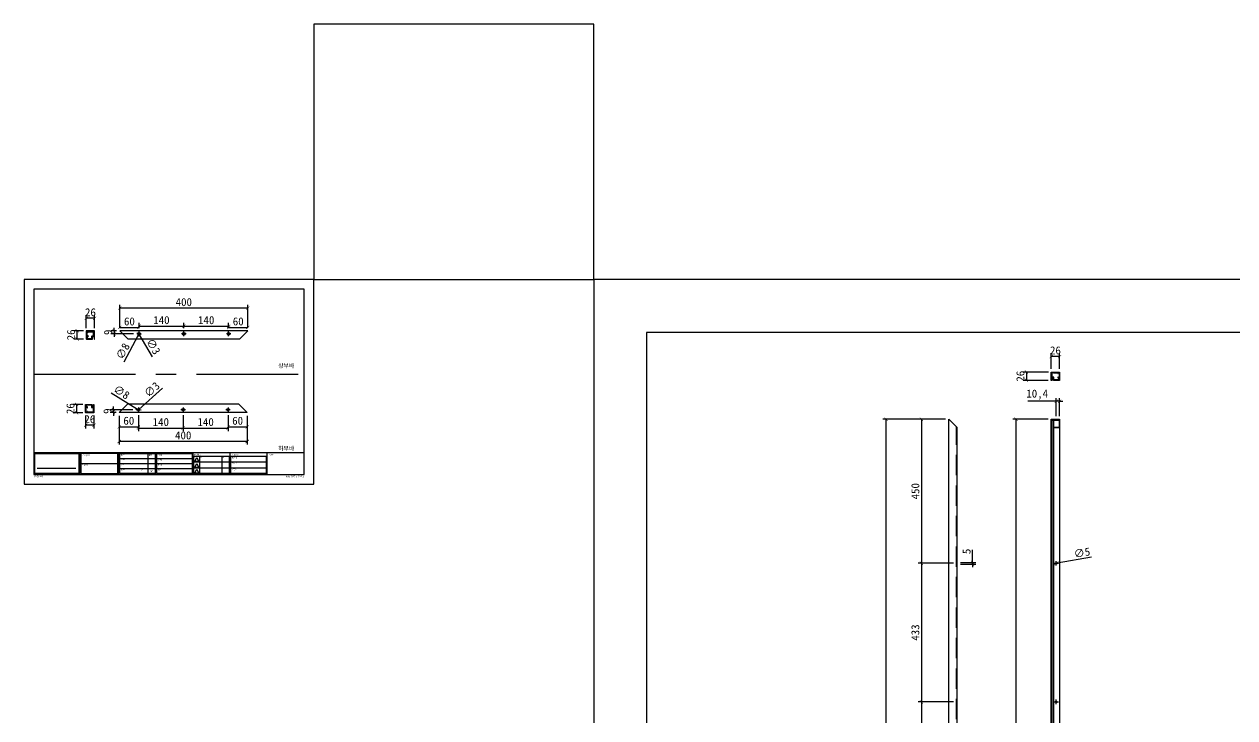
# Model space of a CAD drawing. Header units: millimetres. Extents: x -44117 to 256353, y -2095463 to 65325.
# Drawn here: x -36080 to -32297, y 9532 to 11699 of the extents above; entities that cross this region are included whole.
import ezdxf

# ---------------------------------------------------------------- set-up
doc = ezdxf.new("R2010")
doc.units = ezdxf.units.MM
doc.header["$LTSCALE"] = 10
doc.linetypes.add('CENTER', pattern=[50.8, 31.75, -6.35, 6.35, -6.35])
doc.linetypes.add('HIDDEN', pattern=[9.525, 6.35, -3.175])
for name, color, linetype in [('cen', 1, 'CENTER'), ('도면층1', 7, 'HIDDEN'), ('도면층2', 3, 'CENTER')]:
    doc.layers.add(name, color=color, linetype=linetype)
doc.styles.add('고딕', font='')
doc.styles.get('고딕').set_extended_font_data('HYgtrE')
doc.dimstyles.new('ISO-25', dxfattribs={"dimtxt": 2.5, "dimasz": 2.5, "dimexe": 1, "dimexo": 1, "dimtad": 1, "dimtxsty": 'Standard', "dimblk": 'ARCHTICK', "dimcen": 2.5, "dimadec": 0, "dimazin": 0, "dimtfac": 1, "dimtmove": 0, "dimatfit": 3, "dimfxl": 0, "dimarcsym": 0})

# ---------------------------------------------------------------- blocks, each defined once
blk = doc.blocks.new('A$C2EC13F1B')
at = {"color": 7}
for p, q in [((-3.67, -0.83), (-1.17, 4.17)), ((-1.17, 4.17), (1.33, -0.83))]:
    blk.add_line(p, q, dxfattribs=at)
blk.add_lwpolyline([(-3.67, -0.83), (1.33, -0.83)], dxfattribs=at)
blk = doc.blocks.new('a4 1scale')
at = {"color": 8}
for p, q in [((-15144.83, -4477.05), (-14867.83, -4477.05)), ((-15097.66, -4499.61), (-15097.66, -4477.05)), ((-15057.67, -4499.62), (-15057.67, -4477.06)), ((-15028.06, -4478.06), (-15028.06, -4498.62)), ((-15019.68, -4499.62), (-15019.68, -4477.06)), ((-14981.69, -4499.62), (-14981.69, -4477.06)), ((-14943.7, -4499.62), (-14943.7, -4477.06)), ((-14905.71, -4499.62), (-14905.71, -4477.06)), ((-14980.9, -4480.63), (-14944.7, -4480.63)), ((-14975.07, -4480.63), (-14975.07, -4498.62)), ((-14952.08, -4480.63), (-14952.08, -4498.62)), ((-14942.91, -4480.63), (-14906.71, -4480.63)), ((-15056.67, -4483.2), (-15020.68, -4483.2)), ((-15018.68, -4483.2), (-14982.69, -4483.2)), ((-14980.9, -4486.63), (-14944.7, -4486.63)), ((-14942.91, -4486.63), (-14906.71, -4486.63)), ((-15096.66, -4488.33), (-15058.67, -4488.34)), ((-15056.67, -4488.34), (-15020.68, -4488.34)), ((-15018.68, -4488.34), (-14982.69, -4488.34)), ((-15141.53, -4492.95), (-15101.88, -4492.95)), ((-15056.67, -4493.48), (-15020.68, -4493.48)), ((-15018.68, -4493.48), (-14982.69, -4493.48)), ((-14980.9, -4492.63), (-14944.7, -4492.63)), ((-14942.91, -4492.63), (-14906.71, -4492.63))]:
    blk.add_line(p, q, dxfattribs=at)
for points in [[(-15154.83, -4509.61), (-14857.83, -4509.61), (-14857.83, -4299.61), (-15154.83, -4299.61)], [(-15144.83, -4499.61), (-14867.83, -4499.61), (-14867.83, -4309.61), (-15144.83, -4309.61)]]:
    blk.add_lwpolyline(points, close=True)
for points in [[(-15143.82, -4478.05), (-15098.66, -4478.05), (-15098.66, -4498.61), (-15143.83, -4498.61)], [(-15058.67, -4478.06), (-15096.66, -4478.05), (-15096.66, -4498.61), (-15058.66, -4498.62)], [(-15056.67, -4478.06), (-15020.68, -4478.06), (-15020.68, -4498.62), (-15056.67, -4498.62)], [(-15018.68, -4478.06), (-14982.69, -4478.06), (-14982.69, -4498.62), (-15018.68, -4498.62)]]:
    blk.add_lwpolyline(points, close=True, dxfattribs=at)
for points in [[(-14944.7, -4480.63), (-14944.7, -4498.62), (-14980.9, -4498.62), (-14980.9, -4480.63)], [(-14906.71, -4480.63), (-14906.71, -4498.62), (-14942.91, -4498.62), (-14942.91, -4480.63)]]:
    blk.add_lwpolyline(points, dxfattribs=at)
at = {"color": 8, "xscale": 0.7469071166727064, "yscale": 0.7469071166727064, "zscale": 0.7469071166727064}
for p in [(-14977.06, -4485.3), (-14977.06, -4491.3), (-14977.06, -4497.29)]:
    blk.add_blockref('A$C2EC13F1B', p, dxfattribs=at)
at = {"color": 8, "style": '고딕'}
for s, insert, char_height, width, attachment_point in [('{\\fMalgun Gothic|b0|i0|c129|p50;PROJECT}', (-15095.45, -4478.74), 1.6004, 37.4801, 1), ('{\\fMalgun Gothic|b0|i0|c129|p50;설 계}', (-15055.65, -4478.55), 1.4003, 21.6513, 1), ('{\\fGulim|b0|i0|c129|p50;일자}', (-15027.2, -4478.57), 1.4, 24.7824, 1), ('{\\fMalgun Gothic|b0|i0|c129|p50;재 질}', (-15017.66, -4478.55), 1.4003, 21.6513, 1), ('{\\fMalgun Gothic|b0|i0|c129|p50;수정사항}', (-14980.67, -4478.55), 1.4003, 21.6513, 1), ('{\\fMalgun Gothic|b0|i0|c129|p50;도면 no.}', (-14941.63, -4478.55), 1.4003, 21.6513, 1), ('{\\fMalgun Gothic|b0|i0|c129|p50;Note.}', (-14903.64, -4478.55), 1.4003, 21.6513, 1), ('{\\fMalgun Gothic|b0|i0|c129|p50;내용}', (-14974.49, -4481.07), 0.96, 25.9815, 1), ('{\\fMalgun Gothic|b0|i0|c129|p50;일자}', (-14951.5, -4481.07), 0.96, 25.9815, 1), ('{\\fMalgun Gothic|b0|i0|c129|p50;no.}', (-14980.32, -4481.07), 0.96, 25.9815, 1), ('{\\fGulim|b0|i0|c129|p50;완\\fMalgun Gothic|b0|i0|c129|p50;제품}', (-14941.66, -4481.32), 1.4003, 21.6513, 1), ('{\\fMalgun Gothic|b0|i0|c129|p50;검 토}', (-15055.65, -4483.82), 1.4003, 21.6513, 1), ('{\\fMalgun Gothic|b0|i0|c129|p50;수 량}', (-15017.66, -4483.82), 1.4003, 21.6513, 1), ('{\\fMalgun Gothic|b0|i0|c129|p50;반제품}', (-14941.66, -4487.32), 1.4003, 21.6513, 1), ('{\\fMalgun Gothic|b0|i0|c129|p50;도면명}', (-15095.89, -4489.07), 1.6004, 37.4801, 1), ('{\\fMalgun Gothic|b0|i0|c129|p50;승 인}', (-15055.65, -4489.02), 1.4003, 21.6513, 1), ('{\\fMalgun Gothic|b0|i0|c129|p50;마 감}', (-15017.66, -4489.02), 1.4003, 21.6513, 1), ('{\\fMalgun Gothic|b0|i0|c129|p50;척 도 }', (-15055.65, -4494.02), 1.4003, 21.6513, 1), ('{\\fGulim|b0|i0|c129|p50;단 위}', (-15034.68, -4494.09), 1.4003, 21.6513, 1), ('{\\fMalgun Gothic|b0|i0|c129|p50;규 격 }', (-15017.66, -4494.02), 1.4003, 21.6513, 1), ('{\\fMalgun Gothic|b0|i0|c129|p50;Page}', (-14941.66, -4493.32), 1.4003, 21.6513, 1), ('mm', (-15024.45, -4496.13), 1.7, 15.2516, 5), ('{\\C8;P-01-01}', (-15144.37, -4500.78), 1.8004, 27.0059, 1), ('{\\C8;A4 ( 297 X 210 )}', (-14868.4, -4500.78), 1.8004, 27.0059, 3)]:
    blk.add_mtext(s, dxfattribs=dict(at, insert=insert, char_height=char_height, width=width, attachment_point=attachment_point))
blk = doc.blocks.new('_ArchTick')
at = {"color": 0, "linetype": 'ByBlock', "const_width": 0.15}
blk.add_lwpolyline([(-0.5, -0.5), (0.5, 0.5)], dxfattribs=at)
blk = doc.blocks.new('*D176')
at = {"color": 0, "lineweight": -2}
for p, q in [((-35781, 10750.5), (-35781, 10821.4)), ((-35381, 10750.5), (-35381, 10821.4)), ((-35381, 10811.4), (-35781, 10811.4))]:
    blk.add_line(p, q, dxfattribs=at)
at = {"layer": 'Defpoints', "color": 0}
for p in [(-35781, 10811.4), (-35781, 10740.5), (-35381, 10740.5)]:
    blk.add_point(p, dxfattribs=at)
at = {"color": 0, "lineweight": -2, "xscale": 10, "yscale": 10, "zscale": 10, "rotation": 180}
blk.add_blockref('_ArchTick', (-35781, 10811.4), dxfattribs=at)
at = {"color": 0, "lineweight": -2, "xscale": 10, "yscale": 10, "zscale": 10}
blk.add_blockref('_ArchTick', (-35381, 10811.4), dxfattribs=at)
at = {"color": 0, "insert": (-35581, 10830.2), "char_height": 25, "attachment_point": 5}
blk.add_mtext('400', dxfattribs=at)
blk = doc.blocks.new('_None')
blk = doc.blocks.new('*D177')
at = {"color": 0, "lineweight": -2}
for p, q in [((-35885.8, 10749.2), (-35885.8, 10789.7)), ((-35859.8, 10749.2), (-35859.8, 10789.7)), ((-35859.8, 10779.7), (-35885.8, 10779.7))]:
    blk.add_line(p, q, dxfattribs=at)
at = {"layer": 'Defpoints', "color": 0}
for p in [(-35885.8, 10779.7), (-35885.8, 10739.2), (-35859.8, 10739.2)]:
    blk.add_point(p, dxfattribs=at)
at = {"color": 0, "lineweight": -2, "xscale": 10, "yscale": 10, "zscale": 10, "rotation": 180}
blk.add_blockref('_ArchTick', (-35885.8, 10779.7), dxfattribs=at)
at = {"color": 0, "lineweight": -2, "xscale": 10, "yscale": 10, "zscale": 10}
blk.add_blockref('_ArchTick', (-35859.8, 10779.7), dxfattribs=at)
at = {"color": 0, "insert": (-35872.8, 10798.5), "char_height": 25, "attachment_point": 5}
blk.add_mtext('26', dxfattribs=at)
blk = doc.blocks.new('*D178')
at = {"color": 0, "lineweight": -2}
for p, q in [((-35894.3, 10741), (-35924.4, 10741)), ((-35894.3, 10715), (-35924.4, 10715)), ((-35914.4, 10715), (-35914.4, 10741))]:
    blk.add_line(p, q, dxfattribs=at)
at = {"layer": 'Defpoints', "color": 0}
for p in [(-35914.4, 10741), (-35884.3, 10741), (-35884.3, 10715)]:
    blk.add_point(p, dxfattribs=at)
at = {"color": 0, "lineweight": -2, "xscale": 10, "yscale": 10, "zscale": 10}
for p, rotation in [((-35914.4, 10741), 90), ((-35914.4, 10715), 270)]:
    blk.add_blockref('_ArchTick', p, dxfattribs=dict(at, rotation=rotation))
at = {"color": 0, "insert": (-35933.2, 10728), "char_height": 25, "attachment_point": 5, "rotation": 90}
blk.add_mtext('26', dxfattribs=at)
blk = doc.blocks.new('*D179')
at = {"color": 0, "lineweight": -2}
for p, q in [((-35781, 10750.5), (-35781, 10761.2)), ((-35781, 10751.2), (-35721, 10751.2)), ((-35721, 10748.5), (-35721, 10761.2))]:
    blk.add_line(p, q, dxfattribs=at)
at = {"layer": 'Defpoints', "color": 0}
for p in [(-35721, 10751.2), (-35781, 10740.5), (-35721, 10738.5)]:
    blk.add_point(p, dxfattribs=at)
at = {"color": 0, "lineweight": -2, "xscale": 10, "yscale": 10, "zscale": 10, "rotation": 180}
blk.add_blockref('_ArchTick', (-35781, 10751.2), dxfattribs=at)
at = {"color": 0, "lineweight": -2, "xscale": 10, "yscale": 10, "zscale": 10}
blk.add_blockref('_ArchTick', (-35721, 10751.2), dxfattribs=at)
at = {"color": 0, "insert": (-35751, 10769.9), "char_height": 25, "attachment_point": 5}
blk.add_mtext('60', dxfattribs=at)
blk = doc.blocks.new('*D180')
at = {"color": 0, "lineweight": -2}
for p, q in [((-35721, 10748.5), (-35721, 10765.2)), ((-35721, 10755.2), (-35581, 10755.2)), ((-35581, 10748.5), (-35581, 10765.2))]:
    blk.add_line(p, q, dxfattribs=at)
at = {"layer": 'Defpoints', "color": 0}
for p in [(-35581, 10755.2), (-35721, 10738.5), (-35581, 10738.5)]:
    blk.add_point(p, dxfattribs=at)
at = {"color": 0, "lineweight": -2, "xscale": 10, "yscale": 10, "zscale": 10, "rotation": 180}
blk.add_blockref('_ArchTick', (-35721, 10755.2), dxfattribs=at)
at = {"color": 0, "lineweight": -2, "xscale": 10, "yscale": 10, "zscale": 10}
blk.add_blockref('_ArchTick', (-35581, 10755.2), dxfattribs=at)
at = {"color": 0, "insert": (-35651, 10773.9), "char_height": 25, "attachment_point": 5}
blk.add_mtext('140', dxfattribs=at)
blk = doc.blocks.new('*D181')
at = {"color": 0, "lineweight": -2}
for p, q in [((-35581, 10748.5), (-35581, 10765.2)), ((-35581, 10755.2), (-35441, 10755.2)), ((-35441, 10748.5), (-35441, 10765.2))]:
    blk.add_line(p, q, dxfattribs=at)
at = {"layer": 'Defpoints', "color": 0}
for p in [(-35441, 10755.2), (-35581, 10738.5), (-35441, 10738.5)]:
    blk.add_point(p, dxfattribs=at)
at = {"color": 0, "lineweight": -2, "xscale": 10, "yscale": 10, "zscale": 10, "rotation": 180}
blk.add_blockref('_ArchTick', (-35581, 10755.2), dxfattribs=at)
at = {"color": 0, "lineweight": -2, "xscale": 10, "yscale": 10, "zscale": 10}
blk.add_blockref('_ArchTick', (-35441, 10755.2), dxfattribs=at)
at = {"color": 0, "insert": (-35511, 10773.9), "char_height": 25, "attachment_point": 5}
blk.add_mtext('140', dxfattribs=at)
blk = doc.blocks.new('*D182')
at = {"color": 0, "lineweight": -2}
for p, q in [((-35441, 10748.5), (-35441, 10761.2)), ((-35441, 10751.2), (-35381, 10751.2)), ((-35381, 10750.5), (-35381, 10761.2))]:
    blk.add_line(p, q, dxfattribs=at)
at = {"layer": 'Defpoints', "color": 0}
for p in [(-35381, 10751.2), (-35441, 10738.5), (-35381, 10740.5)]:
    blk.add_point(p, dxfattribs=at)
at = {"color": 0, "lineweight": -2, "xscale": 10, "yscale": 10, "zscale": 10, "rotation": 180}
blk.add_blockref('_ArchTick', (-35441, 10751.2), dxfattribs=at)
at = {"color": 0, "lineweight": -2, "xscale": 10, "yscale": 10, "zscale": 10}
blk.add_blockref('_ArchTick', (-35381, 10751.2), dxfattribs=at)
at = {"color": 0, "insert": (-35411, 10769.9), "char_height": 25, "attachment_point": 5}
blk.add_mtext('60', dxfattribs=at)
blk = doc.blocks.new('*D183')
at = {"color": 0, "lineweight": -2}
for p, q in [((-35798.9, 10740.5), (-35798.9, 10750.5)), ((-35791, 10740.5), (-35808.9, 10740.5)), ((-35738, 10731.5), (-35808.9, 10731.5)), ((-35798.9, 10740.5), (-35798.9, 10731.5)), ((-35798.9, 10731.5), (-35798.9, 10721.5))]:
    blk.add_line(p, q, dxfattribs=at)
at = {"layer": 'Defpoints', "color": 0}
for p in [(-35798.9, 10731.5), (-35781, 10740.5), (-35728, 10731.5)]:
    blk.add_point(p, dxfattribs=at)
at = {"color": 0, "lineweight": -2, "xscale": 10, "yscale": 10, "zscale": 10}
for p, rotation in [((-35798.9, 10740.5), 270), ((-35798.9, 10731.5), 90)]:
    blk.add_blockref('_ArchTick', p, dxfattribs=dict(at, rotation=rotation))
at = {"color": 0, "insert": (-35817.6, 10736), "char_height": 25, "attachment_point": 5, "rotation": 90}
blk.add_mtext('9', dxfattribs=at)
blk = doc.blocks.new('*D184')
at = {"color": 0, "lineweight": -2}
for p, q in [((-35767.7, 10644.2), (-35722.9, 10727.9)), ((-35719.1, 10735), (-35722.9, 10727.9)), ((-35719.1, 10735), (-35719.1, 10735))]:
    blk.add_line(p, q, dxfattribs=at)
at = {"layer": 'Defpoints', "color": 0}
for p in [(-35722.9, 10727.9), (-35719.1, 10735)]:
    blk.add_point(p, dxfattribs=at)
at = {"color": 0, "lineweight": -2, "xscale": 10, "yscale": 10, "zscale": 10}
for p, rotation in [((-35722.9, 10727.9), 61.84456679959874), ((-35719.1, 10735), 241.8445667995987)]:
    blk.add_blockref('_ArchTick', p, dxfattribs=dict(at, rotation=rotation))
at = {"color": 0, "insert": (-35771.4, 10676.9), "char_height": 25, "attachment_point": 5, "rotation": 61.8446}
blk.add_mtext('∅8', dxfattribs=at)
blk = doc.blocks.new('*D185')
at = {"color": 0, "lineweight": -2}
for p, q in [((-35721.7, 10732.8), (-35721.7, 10732.8)), ((-35721.7, 10732.8), (-35720.2, 10730.2)), ((-35678.4, 10658.9), (-35720.2, 10730.2))]:
    blk.add_line(p, q, dxfattribs=at)
at = {"layer": 'Defpoints', "color": 0}
for p in [(-35721.7, 10732.8), (-35720.2, 10730.2)]:
    blk.add_point(p, dxfattribs=at)
at = {"color": 0, "lineweight": -2, "xscale": 10, "yscale": 10, "zscale": 10}
for p, rotation in [((-35721.7, 10732.8), 300.3873652411365), ((-35720.2, 10730.2), 120.3873652411364)]:
    blk.add_blockref('_ArchTick', p, dxfattribs=dict(at, rotation=rotation))
at = {"color": 0, "insert": (-35676, 10691.7), "char_height": 25, "attachment_point": 5, "rotation": 300.3874}
blk.add_mtext('∅3', dxfattribs=at)
blk = doc.blocks.new('*D186')
at = {"color": 0, "lineweight": -2}
for p, q in [((-35782.8, 10475.2), (-35782.8, 10385.1)), ((-35382.8, 10475.2), (-35382.8, 10385.1)), ((-35382.8, 10395.1), (-35782.8, 10395.1))]:
    blk.add_line(p, q, dxfattribs=at)
at = {"layer": 'Defpoints', "color": 0}
for p in [(-35782.8, 10485.2), (-35382.8, 10485.2), (-35782.8, 10395.1)]:
    blk.add_point(p, dxfattribs=at)
at = {"color": 0, "lineweight": -2, "xscale": 10, "yscale": 10, "zscale": 10, "rotation": 180}
blk.add_blockref('_ArchTick', (-35782.8, 10395.1), dxfattribs=at)
at = {"color": 0, "lineweight": -2, "xscale": 10, "yscale": 10, "zscale": 10}
blk.add_blockref('_ArchTick', (-35382.8, 10395.1), dxfattribs=at)
at = {"color": 0, "insert": (-35582.8, 10413.9), "char_height": 25, "attachment_point": 5}
blk.add_mtext('400', dxfattribs=at)
blk = doc.blocks.new('*D187')
at = {"color": 0, "lineweight": -2}
for p, q in [((-35887.7, 10476.4), (-35887.7, 10435.9)), ((-35861.7, 10445.9), (-35887.7, 10445.9)), ((-35861.7, 10476.4), (-35861.7, 10435.9))]:
    blk.add_line(p, q, dxfattribs=at)
at = {"layer": 'Defpoints', "color": 0}
for p in [(-35887.7, 10486.4), (-35861.7, 10486.4), (-35887.7, 10445.9)]:
    blk.add_point(p, dxfattribs=at)
at = {"color": 0, "lineweight": -2, "xscale": 10, "yscale": 10, "zscale": 10, "rotation": 180}
blk.add_blockref('_ArchTick', (-35887.7, 10445.9), dxfattribs=at)
at = {"color": 0, "lineweight": -2, "xscale": 10, "yscale": 10, "zscale": 10}
blk.add_blockref('_ArchTick', (-35861.7, 10445.9), dxfattribs=at)
at = {"color": 0, "insert": (-35874.7, 10464.6), "char_height": 25, "attachment_point": 5}
blk.add_mtext('26', dxfattribs=at)
blk = doc.blocks.new('*D188')
at = {"color": 0, "lineweight": -2}
for p, q in [((-35896.2, 10510.6), (-35926.3, 10510.6)), ((-35896.2, 10484.6), (-35926.3, 10484.6)), ((-35916.3, 10510.6), (-35916.3, 10484.6))]:
    blk.add_line(p, q, dxfattribs=at)
at = {"layer": 'Defpoints', "color": 0}
for p in [(-35916.3, 10484.6), (-35886.2, 10510.6), (-35886.2, 10484.6)]:
    blk.add_point(p, dxfattribs=at)
at = {"color": 0, "lineweight": -2, "xscale": 10, "yscale": 10, "zscale": 10}
for p, rotation in [((-35916.3, 10510.6), 90), ((-35916.3, 10484.6), 270)]:
    blk.add_blockref('_ArchTick', p, dxfattribs=dict(at, rotation=rotation))
at = {"color": 0, "insert": (-35935.1, 10497.6), "char_height": 25, "attachment_point": 5, "rotation": 90}
blk.add_mtext('26', dxfattribs=at)
blk = doc.blocks.new('*D189')
at = {"color": 0, "lineweight": -2}
for p, q in [((-35782.8, 10475.2), (-35782.8, 10430.8)), ((-35782.8, 10440.8), (-35722.8, 10440.8)), ((-35722.8, 10477.2), (-35722.8, 10430.8))]:
    blk.add_line(p, q, dxfattribs=at)
at = {"layer": 'Defpoints', "color": 0}
for p in [(-35782.8, 10485.2), (-35722.8, 10487.2), (-35722.8, 10440.8)]:
    blk.add_point(p, dxfattribs=at)
at = {"color": 0, "lineweight": -2, "xscale": 10, "yscale": 10, "zscale": 10, "rotation": 180}
blk.add_blockref('_ArchTick', (-35782.8, 10440.8), dxfattribs=at)
at = {"color": 0, "lineweight": -2, "xscale": 10, "yscale": 10, "zscale": 10}
blk.add_blockref('_ArchTick', (-35722.8, 10440.8), dxfattribs=at)
at = {"color": 0, "insert": (-35752.8, 10459.6), "char_height": 25, "attachment_point": 5}
blk.add_mtext('60', dxfattribs=at)
blk = doc.blocks.new('*D190')
at = {"color": 0, "lineweight": -2}
for p, q in [((-35722.8, 10477.2), (-35722.8, 10426.8)), ((-35582.8, 10477.2), (-35582.8, 10426.8)), ((-35722.8, 10436.8), (-35582.8, 10436.8))]:
    blk.add_line(p, q, dxfattribs=at)
at = {"layer": 'Defpoints', "color": 0}
for p in [(-35722.8, 10487.2), (-35582.8, 10487.2), (-35582.8, 10436.8)]:
    blk.add_point(p, dxfattribs=at)
at = {"color": 0, "lineweight": -2, "xscale": 10, "yscale": 10, "zscale": 10, "rotation": 180}
blk.add_blockref('_ArchTick', (-35722.8, 10436.8), dxfattribs=at)
at = {"color": 0, "lineweight": -2, "xscale": 10, "yscale": 10, "zscale": 10}
blk.add_blockref('_ArchTick', (-35582.8, 10436.8), dxfattribs=at)
at = {"color": 0, "insert": (-35652.8, 10455.6), "char_height": 25, "attachment_point": 5}
blk.add_mtext('140', dxfattribs=at)
blk = doc.blocks.new('*D191')
at = {"color": 0, "lineweight": -2}
for p, q in [((-35582.8, 10477.2), (-35582.8, 10426.8)), ((-35442.8, 10477.2), (-35442.8, 10426.8)), ((-35582.8, 10436.8), (-35442.8, 10436.8))]:
    blk.add_line(p, q, dxfattribs=at)
at = {"layer": 'Defpoints', "color": 0}
for p in [(-35582.8, 10487.2), (-35442.8, 10487.2), (-35442.8, 10436.8)]:
    blk.add_point(p, dxfattribs=at)
at = {"color": 0, "lineweight": -2, "xscale": 10, "yscale": 10, "zscale": 10, "rotation": 180}
blk.add_blockref('_ArchTick', (-35582.8, 10436.8), dxfattribs=at)
at = {"color": 0, "lineweight": -2, "xscale": 10, "yscale": 10, "zscale": 10}
blk.add_blockref('_ArchTick', (-35442.8, 10436.8), dxfattribs=at)
at = {"color": 0, "insert": (-35512.8, 10455.6), "char_height": 25, "attachment_point": 5}
blk.add_mtext('140', dxfattribs=at)
blk = doc.blocks.new('*D192')
at = {"color": 0, "lineweight": -2}
for p, q in [((-35442.8, 10477.2), (-35442.8, 10430.8)), ((-35442.8, 10440.8), (-35382.8, 10440.8)), ((-35382.8, 10475.2), (-35382.8, 10430.8))]:
    blk.add_line(p, q, dxfattribs=at)
at = {"layer": 'Defpoints', "color": 0}
for p in [(-35442.8, 10487.2), (-35382.8, 10485.2), (-35382.8, 10440.8)]:
    blk.add_point(p, dxfattribs=at)
at = {"color": 0, "lineweight": -2, "xscale": 10, "yscale": 10, "zscale": 10, "rotation": 180}
blk.add_blockref('_ArchTick', (-35442.8, 10440.8), dxfattribs=at)
at = {"color": 0, "lineweight": -2, "xscale": 10, "yscale": 10, "zscale": 10}
blk.add_blockref('_ArchTick', (-35382.8, 10440.8), dxfattribs=at)
at = {"color": 0, "insert": (-35412.8, 10459.6), "char_height": 25, "attachment_point": 5}
blk.add_mtext('60', dxfattribs=at)
blk = doc.blocks.new('*D193')
at = {"color": 0, "lineweight": -2}
for p, q in [((-35739.8, 10494.2), (-35810.8, 10494.2)), ((-35792.8, 10485.2), (-35810.8, 10485.2)), ((-35800.8, 10494.2), (-35800.8, 10504.2)), ((-35800.8, 10485.2), (-35800.8, 10494.2)), ((-35800.8, 10485.2), (-35800.8, 10475.2))]:
    blk.add_line(p, q, dxfattribs=at)
at = {"layer": 'Defpoints', "color": 0}
for p in [(-35800.8, 10494.2), (-35782.8, 10485.2), (-35729.8, 10494.2)]:
    blk.add_point(p, dxfattribs=at)
at = {"color": 0, "lineweight": -2, "xscale": 10, "yscale": 10, "zscale": 10}
for p, rotation in [((-35800.8, 10494.2), 270), ((-35800.8, 10485.2), 90)]:
    blk.add_blockref('_ArchTick', p, dxfattribs=dict(at, rotation=rotation))
at = {"color": 0, "insert": (-35819.5, 10489.7), "char_height": 25, "attachment_point": 5, "rotation": 90}
blk.add_mtext('9', dxfattribs=at)
blk = doc.blocks.new('*D194')
at = {"color": 0, "lineweight": -2}
for p, q in [((-35808.4, 10547.4), (-35726.2, 10496.3)), ((-35719.4, 10492), (-35726.2, 10496.3)), ((-35719.4, 10492), (-35719.4, 10492))]:
    blk.add_line(p, q, dxfattribs=at)
at = {"layer": 'Defpoints', "color": 0}
for p in [(-35726.2, 10496.3), (-35719.4, 10492)]:
    blk.add_point(p, dxfattribs=at)
at = {"color": 0, "lineweight": -2, "xscale": 10, "yscale": 10, "zscale": 10}
for p, rotation in [((-35726.2, 10496.3), 328.094023289959), ((-35719.4, 10492), 148.094023289959)]:
    blk.add_blockref('_ArchTick', p, dxfattribs=dict(at, rotation=rotation))
at = {"color": 0, "insert": (-35775.5, 10549), "char_height": 25, "attachment_point": 5, "rotation": 328.094}
blk.add_mtext('∅8', dxfattribs=at)
blk = doc.blocks.new('*D195')
at = {"color": 0, "lineweight": -2}
for p, q in [((-35648.1, 10561.5), (-35721.7, 10495.2)), ((-35724, 10493.1), (-35721.7, 10495.2)), ((-35724, 10493.1), (-35724, 10493.1))]:
    blk.add_line(p, q, dxfattribs=at)
at = {"layer": 'Defpoints', "color": 0}
for p in [(-35724, 10493.1), (-35721.7, 10495.2)]:
    blk.add_point(p, dxfattribs=at)
at = {"color": 0, "lineweight": -2, "xscale": 10, "yscale": 10, "zscale": 10}
for p, rotation in [((-35724, 10493.1), 41.99574796709486), ((-35721.7, 10495.2), 221.9957479670948)]:
    blk.add_blockref('_ArchTick', p, dxfattribs=dict(at, rotation=rotation))
at = {"color": 0, "insert": (-35680.7, 10557.3), "char_height": 25, "attachment_point": 5, "rotation": 41.9957}
blk.add_mtext('∅3', dxfattribs=at)
blk = doc.blocks.new('*D205')
at = {"color": 0, "lineweight": -2}
for p, q in [((-33200.5, 10464.5), (-33286.3, 10464.5)), ((-33276.3, 10464.5), (-33276.3, 10014.5)), ((-33176, 10014.5), (-33286.3, 10014.5))]:
    blk.add_line(p, q, dxfattribs=at)
at = {"layer": 'Defpoints', "color": 0}
for p in [(-33190.5, 10464.5), (-33276.3, 10014.5), (-33166, 10014.5)]:
    blk.add_point(p, dxfattribs=at)
at = {"color": 0, "lineweight": -2, "xscale": 10, "yscale": 10, "zscale": 10}
for p, rotation in [((-33276.3, 10464.5), 90), ((-33276.3, 10014.5), 270)]:
    blk.add_blockref('_ArchTick', p, dxfattribs=dict(at, rotation=rotation))
at = {"color": 0, "insert": (-33295, 10239.5), "char_height": 25, "attachment_point": 5, "rotation": 90}
blk.add_mtext('450', dxfattribs=at)
blk = doc.blocks.new('*D206')
at = {"color": 0, "lineweight": -2}
for p, q in [((-33176, 10014.5), (-33286.3, 10014.5)), ((-33276.3, 10014.5), (-33276.3, 9581.5)), ((-33176, 9581.5), (-33286.3, 9581.5))]:
    blk.add_line(p, q, dxfattribs=at)
at = {"layer": 'Defpoints', "color": 0}
for p in [(-33166, 10014.5), (-33276.3, 9581.5), (-33166, 9581.5)]:
    blk.add_point(p, dxfattribs=at)
at = {"color": 0, "lineweight": -2, "xscale": 10, "yscale": 10, "zscale": 10}
for p, rotation in [((-33276.3, 10014.5), 90), ((-33276.3, 9581.5), 270)]:
    blk.add_blockref('_ArchTick', p, dxfattribs=dict(at, rotation=rotation))
at = {"color": 0, "insert": (-33295, 9798), "char_height": 25, "attachment_point": 5, "rotation": 90}
blk.add_mtext('433', dxfattribs=at)
blk = doc.blocks.new('*D207')
at = {"color": 0, "lineweight": -2}
for p, q in [((-33176, 9581.5), (-33286.3, 9581.5)), ((-33276.3, 9581.5), (-33276.3, 9148.5)), ((-33176, 9148.5), (-33286.3, 9148.5))]:
    blk.add_line(p, q, dxfattribs=at)
at = {"layer": 'Defpoints', "color": 0}
for p in [(-33166, 9581.5), (-33276.3, 9148.5), (-33166, 9148.5)]:
    blk.add_point(p, dxfattribs=at)
at = {"color": 0, "lineweight": -2, "xscale": 10, "yscale": 10, "zscale": 10}
for p, rotation in [((-33276.3, 9581.5), 90), ((-33276.3, 9148.5), 270)]:
    blk.add_blockref('_ArchTick', p, dxfattribs=dict(at, rotation=rotation))
at = {"color": 0, "insert": (-33295, 9365), "char_height": 25, "attachment_point": 5, "rotation": 90}
blk.add_mtext('433', dxfattribs=at)
blk = doc.blocks.new('*D210')
at = {"color": 0, "lineweight": -2}
for p, q in [((-33116, 10017), (-33116, 10056.1)), ((-33154.5, 10017), (-33106, 10017)), ((-33154.5, 10012), (-33106, 10012)), ((-33116, 10012), (-33116, 10017)), ((-33116, 10012), (-33116, 10002))]:
    blk.add_line(p, q, dxfattribs=at)
at = {"layer": 'Defpoints', "color": 0}
for p in [(-33164.5, 10017), (-33164.5, 10012), (-33116, 10017)]:
    blk.add_point(p, dxfattribs=at)
at = {"color": 0, "lineweight": -2, "xscale": 10, "yscale": 10, "zscale": 10}
for p, rotation in [((-33116, 10017), 270), ((-33116, 10012), 90)]:
    blk.add_blockref('_ArchTick', p, dxfattribs=dict(at, rotation=rotation))
at = {"color": 0, "insert": (-33134.8, 10051.6), "char_height": 25, "attachment_point": 5, "rotation": 90}
blk.add_mtext('5', dxfattribs=at)
blk = doc.blocks.new('*D211')
at = {"color": 0, "lineweight": -2}
for p, q in [((-32744.4, 10033.5), (-32852.2, 10014.9)), ((-32857.2, 10014), (-32852.2, 10014.9)), ((-32857.2, 10014), (-32857.2, 10014))]:
    blk.add_line(p, q, dxfattribs=at)
at = {"layer": 'Defpoints', "color": 0}
for p in [(-32857.2, 10014), (-32852.2, 10014.9)]:
    blk.add_point(p, dxfattribs=at)
at = {"color": 0, "lineweight": -2, "xscale": 10, "yscale": 10, "zscale": 10}
for p, rotation in [((-32857.2, 10014), 9.769614519592347), ((-32852.2, 10014.9), 189.7696145195923)]:
    blk.add_blockref('_ArchTick', p, dxfattribs=dict(at, rotation=rotation))
at = {"color": 0, "insert": (-32774.3, 10047.4), "char_height": 25, "attachment_point": 5, "rotation": 9.7696}
blk.add_mtext('∅5', dxfattribs=at)
blk = doc.blocks.new('*D212')
at = {"color": 0, "lineweight": -2}
for p, q in [((-32880.3, 10464.5), (-32990.8, 10464.5)), ((-32980.8, 10464.5), (-32980.8, 8264.5)), ((-32880.3, 8264.5), (-32990.8, 8264.5))]:
    blk.add_line(p, q, dxfattribs=at)
at = {"layer": 'Defpoints', "color": 0}
for p in [(-32870.3, 10464.5), (-32980.8, 8264.5), (-32870.3, 8264.5)]:
    blk.add_point(p, dxfattribs=at)
at = {"color": 0, "lineweight": -2, "xscale": 10, "yscale": 10, "zscale": 10}
for p, rotation in [((-32980.8, 10464.5), 90), ((-32980.8, 8264.5), 270)]:
    blk.add_blockref('_ArchTick', p, dxfattribs=dict(at, rotation=rotation))
at = {"color": 0, "insert": (-32999.6, 9364.5), "char_height": 25, "attachment_point": 5, "rotation": 90}
blk.add_mtext('2200', dxfattribs=at)
blk = doc.blocks.new('*D137')
at = {"color": 0, "lineweight": -2}
for p, q in [((-33200.5, 10464.5), (-33396.2, 10464.5)), ((-33386.2, 8264.5), (-33386.2, 10464.5)), ((-33200.5, 8264.5), (-33396.2, 8264.5))]:
    blk.add_line(p, q, dxfattribs=at)
at = {"layer": 'Defpoints', "color": 0}
for p in [(-33386.2, 10464.5), (-33190.5, 10464.5), (-33190.5, 8264.5)]:
    blk.add_point(p, dxfattribs=at)
at = {"color": 0, "lineweight": -2, "xscale": 10, "yscale": 10, "zscale": 10}
for p, rotation in [((-33386.2, 10464.5), 90), ((-33386.2, 8264.5), 270)]:
    blk.add_blockref('_ArchTick', p, dxfattribs=dict(at, rotation=rotation))
at = {"color": 0, "insert": (-33405, 9364.5), "char_height": 25, "attachment_point": 5, "rotation": 90}
blk.add_mtext('2200', dxfattribs=at)
blk = doc.blocks.new('*D259')
at = {"color": 0, "lineweight": -2}
for p, q in [((-32870.3, 10621.4), (-32870.3, 10670.5)), ((-32844.3, 10621.4), (-32844.3, 10670.5)), ((-32844.3, 10660.5), (-32870.3, 10660.5))]:
    blk.add_line(p, q, dxfattribs=at)
at = {"layer": 'Defpoints', "color": 0}
for p in [(-32870.3, 10660.5), (-32870.3, 10611.4), (-32844.3, 10611.4)]:
    blk.add_point(p, dxfattribs=at)
at = {"color": 0, "lineweight": -2, "xscale": 10, "yscale": 10, "zscale": 10, "rotation": 180}
blk.add_blockref('_ArchTick', (-32870.3, 10660.5), dxfattribs=at)
at = {"color": 0, "lineweight": -2, "xscale": 10, "yscale": 10, "zscale": 10}
blk.add_blockref('_ArchTick', (-32844.3, 10660.5), dxfattribs=at)
at = {"color": 0, "insert": (-32857.3, 10679.3), "char_height": 25, "attachment_point": 5}
blk.add_mtext('26', dxfattribs=at)
blk = doc.blocks.new('*D260')
at = {"color": 0, "lineweight": -2}
for p, q in [((-32878.7, 10611.9), (-32958, 10611.9)), ((-32948, 10611.9), (-32948, 10585.9)), ((-32879.6, 10585.9), (-32958, 10585.9))]:
    blk.add_line(p, q, dxfattribs=at)
at = {"layer": 'Defpoints', "color": 0}
for p in [(-32868.7, 10611.9), (-32948, 10585.9), (-32869.6, 10585.9)]:
    blk.add_point(p, dxfattribs=at)
at = {"color": 0, "lineweight": -2, "xscale": 10, "yscale": 10, "zscale": 10}
for p, rotation in [((-32948, 10611.9), 90), ((-32948, 10585.9), 270)]:
    blk.add_blockref('_ArchTick', p, dxfattribs=dict(at, rotation=rotation))
at = {"color": 0, "insert": (-32966.8, 10598.9), "char_height": 25, "attachment_point": 5, "rotation": 90}
blk.add_mtext('26', dxfattribs=at)
blk = doc.blocks.new('*D261')
at = {"color": 0, "lineweight": -2}
for p, q in [((-32854.7, 10520.6), (-32943.9, 10520.6)), ((-32854.7, 10474.5), (-32854.7, 10530.6)), ((-32844.3, 10520.6), (-32854.7, 10520.6)), ((-32844.3, 10474.5), (-32844.3, 10530.6)), ((-32844.3, 10520.6), (-32834.3, 10520.6))]:
    blk.add_line(p, q, dxfattribs=at)
at = {"layer": 'Defpoints', "color": 0}
for p in [(-32854.7, 10520.6), (-32854.7, 10464.5), (-32844.3, 10464.5)]:
    blk.add_point(p, dxfattribs=at)
at = {"color": 0, "lineweight": -2, "xscale": 10, "yscale": 10, "zscale": 10}
blk.add_blockref('_ArchTick', (-32854.7, 10520.6), dxfattribs=at)
at = {"color": 0, "lineweight": -2, "xscale": 10, "yscale": 10, "zscale": 10, "rotation": 180}
blk.add_blockref('_ArchTick', (-32844.3, 10520.6), dxfattribs=at)
at = {"color": 0, "insert": (-32914.3, 10541.4), "char_height": 25, "attachment_point": 5}
blk.add_mtext('10,4', dxfattribs=at)

msp = doc.modelspace()

# ---------------------------------------------------------------- linework, layer by layer
for p, q in [((-35881.33956, 10739.50005), (-35884.33956, 10739.50005)), ((-35884.33956, 10739.50005), (-35884.33956, 10723.50005)), ((-35884.33956, 10723.50005), (-35881.33956, 10723.50005)), ((-35880.63956, 10722.50005), (-35882.83956, 10722.50005)), ((-35882.83956, 10722.50005), (-35882.83956, 10716.50005)), ((-35882.83956, 10716.50005), (-35868.03956, 10716.50005)), ((-35881.33956, 10736.80005), (-35881.33956, 10739.50005)), ((-35881.33956, 10723.50005), (-35881.33956, 10725.20005)), ((-35880.63956, 10736.50005), (-35881.03956, 10736.50005)), ((-35881.03956, 10725.50005), (-35880.63956, 10725.50005)), ((-35880.33956, 10738.00005), (-35880.33956, 10736.80005)), ((-35880.33956, 10738.00005), (-35866.83956, 10738.00005)), ((-35880.33956, 10725.20005), (-35880.33956, 10722.80005)), ((-35868.03956, 10723.00005), (-35868.03956, 10724.20005)), ((-35868.03956, 10716.50005), (-35868.03956, 10723.00005)), ((-35867.73956, 10724.50005), (-35866.53956, 10724.50005)), ((-35862.83956, 10739.50005), (-35866.83956, 10739.50005)), ((-35866.83956, 10739.50005), (-35866.83956, 10738.00005)), ((-35866.53956, 10724.50005), (-35862.83956, 10724.50005)), ((-35866.53956, 10724.50005), (-35866.53956, 10724.50005)), ((-35862.83956, 10724.50005), (-35862.83956, 10739.50005)), ((-35380.97841, 10740.46638), (-35780.97841, 10740.46638)), ((-35754.97841, 10714.46638), (-35780.97841, 10740.46638)), ((-35406.97841, 10714.46638), (-35754.97841, 10714.46638)), ((-35406.97841, 10714.46638), (-35380.97841, 10740.46638)), ((-32867.30556, 10595.36355), (-32867.30556, 10610.36355)), ((-32867.30556, 10610.36355), (-32863.30556, 10610.36355)), ((-32863.60556, 10595.36355), (-32867.30556, 10595.36355)), ((-32862.40556, 10595.36355), (-32863.60556, 10595.36355)), ((-32863.60556, 10595.36355), (-32863.60556, 10595.36355)), ((-32863.30556, 10610.36355), (-32863.30556, 10608.86355)), ((-32849.80556, 10608.86355), (-32863.30556, 10608.86355)), ((-32862.10556, 10593.86355), (-32862.10556, 10595.06355)), ((-32862.10556, 10587.36355), (-32862.10556, 10593.86355)), ((-32849.80556, 10608.86355), (-32849.80556, 10607.66355)), ((-32849.80556, 10596.06355), (-32849.80556, 10593.66355)), ((-32849.50556, 10607.36355), (-32849.10556, 10607.36355)), ((-32849.10556, 10596.36355), (-32849.50556, 10596.36355)), ((-32849.50556, 10593.36355), (-32847.30556, 10593.36355)), ((-32848.80556, 10607.66355), (-32848.80556, 10610.36355)), ((-32848.80556, 10610.36355), (-32845.80556, 10610.36355)), ((-32848.80556, 10594.36355), (-32848.80556, 10596.06355)), ((-32845.80556, 10594.36355), (-32848.80556, 10594.36355)), ((-32847.30556, 10593.36355), (-32847.30556, 10587.36355)), ((-32845.80556, 10610.36355), (-32845.80556, 10594.36355)), ((-32847.30556, 10587.36355), (-32862.10556, 10587.36355)), ((-35886.19768, 10486.11925), (-35886.19768, 10502.11925)), ((-35886.19768, 10502.11925), (-35883.19768, 10502.11925)), ((-35883.19768, 10486.11925), (-35886.19768, 10486.11925)), ((-35884.69768, 10503.11925), (-35884.69768, 10509.11925)), ((-35884.69768, 10509.11925), (-35869.89768, 10509.11925)), ((-35882.49768, 10503.11925), (-35884.69768, 10503.11925)), ((-35883.19768, 10502.11925), (-35883.19768, 10500.41925)), ((-35883.19768, 10488.81925), (-35883.19768, 10486.11925)), ((-35882.89768, 10500.11925), (-35882.49768, 10500.11925)), ((-35882.49768, 10489.11925), (-35882.89768, 10489.11925)), ((-35882.19768, 10500.41925), (-35882.19768, 10502.81925)), ((-35882.19768, 10487.61925), (-35882.19768, 10488.81925)), ((-35882.19768, 10487.61925), (-35868.69768, 10487.61925)), ((-35869.89768, 10509.11925), (-35869.89768, 10502.61925)), ((-35869.89768, 10502.61925), (-35869.89768, 10501.41925)), ((-35869.59768, 10501.11925), (-35868.39768, 10501.11925)), ((-35868.69768, 10486.11925), (-35868.69768, 10487.61925)), ((-35864.69768, 10486.11925), (-35868.69768, 10486.11925)), ((-35868.39768, 10501.11925), (-35864.69768, 10501.11925)), ((-35868.39768, 10501.11925), (-35868.39768, 10501.11925)), ((-35864.69768, 10501.11925), (-35864.69768, 10486.11925)), ((-35756.83653, 10511.15292), (-35782.83653, 10485.15292)), ((-35382.83653, 10485.15292), (-35782.83653, 10485.15292)), ((-35408.83653, 10511.15292), (-35756.83653, 10511.15292)), ((-35408.83653, 10511.15292), (-35382.83653, 10485.15292)), ((-33190.46156, 8264.47399), (-33190.46156, 10464.47399)), ((-33164.46156, 10438.47399), (-33190.46156, 10464.47399)), ((-32870.30556, 8264.47399), (-32870.30556, 10464.47399)), ((-32870.30556, 10464.47399), (-32844.30556, 10464.47399)), ((-32868.80556, 8267.47399), (-32868.80556, 10461.47399)), ((-32868.80556, 10439.97399), (-32868.80556, 10461.47399)), ((-32868.80556, 10461.47399), (-32863.60556, 10461.47399)), ((-32863.60556, 8267.47399), (-32863.60556, 10461.47399)), ((-32862.10556, 10439.97399), (-32862.10556, 10461.47399)), ((-32862.10556, 10461.47399), (-32845.80556, 10461.47399)), ((-32845.80556, 10461.47399), (-32845.80556, 10439.97399)), ((-32844.30556, 10464.47399), (-32844.30556, 8264.47399)), ((-33164.46156, 8290.47399), (-33164.46156, 10438.47399)), ((-32870.30556, 10438.47399), (-32868.80556, 10438.47399)), ((-32863.60556, 10438.47399), (-32844.30556, 10438.47399)), ((-32862.10556, 10439.97399), (-32845.80556, 10439.97399)), ((-32862.10556, 8290.47399), (-32862.10556, 10438.47399))]:
    msp.add_line(p, q)
msp.add_lwpolyline([(-35174.79661, 10900.95488), (-34300.23328, 10900.95488), (-34300.23328, 11698.50976), (-35174.79661, 11698.50976)], close=True)
for points in [[(-35861.33969, 10715.30005, 0.4142135624), (-35861.03969, 10715.00005), (-35860.13956, 10715.00005, 0.4142135624), (-35859.83956, 10715.30005), (-35859.83956, 10740.50005, 0.4142135624), (-35860.33956, 10741.00005), (-35885.33956, 10741.00005, 0.4142135624), (-35885.83956, 10740.50005), (-35885.83956, 10715.50005, 0.4142135624), (-35885.33956, 10715.00005), (-35867.03956, 10715.00005, 0.4142135624), (-35866.53956, 10715.50005), (-35866.53956, 10723.00005), (-35861.33956, 10723.00005), (-35861.33956, 10715.30005)], [(-32868.80543, 10586.16355, -0.4142135624), (-32869.10543, 10585.86355), (-32870.00556, 10585.86355, -0.4142135624), (-32870.30556, 10586.16355), (-32870.30556, 10611.36355, -0.4142135624), (-32869.80556, 10611.86355), (-32844.80556, 10611.86355, -0.4142135624), (-32844.30556, 10611.36355), (-32844.30556, 10586.36355, -0.4142135624), (-32844.80556, 10585.86355), (-32863.10556, 10585.86355, -0.4142135624), (-32863.60556, 10586.36355), (-32863.60556, 10593.86355), (-32868.80556, 10593.86355), (-32868.80556, 10586.16355)], [(-35863.19781, 10510.31925, -0.4142135624), (-35862.89781, 10510.61925), (-35861.99768, 10510.61925, -0.4142135624), (-35861.69768, 10510.31925), (-35861.69768, 10485.11925, -0.4142135624), (-35862.19768, 10484.61925), (-35887.19768, 10484.61925, -0.4142135624), (-35887.69768, 10485.11925), (-35887.69768, 10510.11925, -0.4142135624), (-35887.19768, 10510.61925), (-35868.89768, 10510.61925, -0.4142135624), (-35868.39768, 10510.11925), (-35868.39768, 10502.61925), (-35863.19768, 10502.61925), (-35863.19768, 10510.31925)]]:
    msp.add_lwpolyline(points, format="xyb")
for centre, radius in [((-35720.97841, 10731.46638), 4), ((-35720.97841, 10731.46638), 1.5), ((-35580.97841, 10731.46638), 4), ((-35580.97841, 10731.46638), 1.5), ((-35440.97841, 10731.46638), 4), ((-35440.97841, 10731.46638), 1.5), ((-35722.83653, 10494.15292), 4), ((-35722.83653, 10494.15292), 1.5), ((-35582.83653, 10494.15292), 4), ((-35582.83653, 10494.15292), 1.5), ((-35442.83653, 10494.15292), 4), ((-35442.83653, 10494.15292), 1.5), ((-32854.70556, 10014.47399), 2.5), ((-32854.70556, 9581.47399), 2.5)]:
    msp.add_circle(centre, radius)
for centre, start, end in [((-35881.03956, 10736.80005), 180, 270), ((-35881.03956, 10725.20005), 90, 180), ((-35880.63956, 10736.80005), 270, 0), ((-35880.63956, 10725.20005), 360, 90), ((-35880.63956, 10722.80005), 270, 0), ((-35867.73956, 10724.20005), 90, 180), ((-32862.40556, 10595.06355), 360, 90), ((-32849.50556, 10607.66355), 180, 270), ((-32849.50556, 10596.06355), 90, 180), ((-32849.50556, 10593.66355), 180, 270), ((-32849.10556, 10607.66355), 270, 0), ((-32849.10556, 10596.06355), 360, 90), ((-35882.89768, 10500.41925), 180, 270), ((-35882.89768, 10488.81925), 90, 180), ((-35882.49768, 10502.81925), 360, 90), ((-35882.49768, 10500.41925), 270, 0), ((-35882.49768, 10488.81925), 360, 90), ((-35869.59768, 10501.41925), 180, 270)]:
    msp.add_arc(centre, 0.3, start, end)
at = {"layer": 'cen'}
msp.add_line((-36049.24973, 10604.74756), (-35205.26536, 10604.74756), dxfattribs=at)
at = {"layer": '도면층1'}
for p, q in [((-33165.96156, 8288.97399), (-33165.96156, 10439.97399)), ((-33165.96156, 10016.97399), (-33164.46156, 10016.97399)), ((-33165.96156, 10011.97399), (-33165.96156, 10016.97399)), ((-33165.96156, 10011.97399), (-33164.46156, 10011.97399)), ((-33165.96156, 9583.97399), (-33164.46156, 9583.97399)), ((-33165.96156, 9578.97399), (-33165.96156, 9583.97399)), ((-33165.96156, 9578.97399), (-33164.46156, 9578.97399))]:
    msp.add_line(p, q, dxfattribs=at)
at = {"layer": '도면층2'}
for p, q in [((-35713.97841, 10731.46638), (-35727.97841, 10731.46638)), ((-35720.97841, 10724.46638), (-35720.97841, 10738.46638)), ((-35573.97841, 10731.46638), (-35587.97841, 10731.46638)), ((-35580.97841, 10724.46638), (-35580.97841, 10738.46638)), ((-35433.97841, 10731.46638), (-35447.97841, 10731.46638)), ((-35440.97841, 10724.46638), (-35440.97841, 10738.46638)), ((-35715.83653, 10494.15292), (-35729.83653, 10494.15292)), ((-35722.83653, 10501.15292), (-35722.83653, 10487.15292)), ((-35575.83653, 10494.15292), (-35589.83653, 10494.15292)), ((-35582.83653, 10501.15292), (-35582.83653, 10487.15292)), ((-35435.83653, 10494.15292), (-35449.83653, 10494.15292)), ((-35442.83653, 10501.15292), (-35442.83653, 10487.15292)), ((-32861.70556, 10014.47399), (-32847.70556, 10014.47399)), ((-32854.70556, 10007.47399), (-32854.70556, 10021.47399)), ((-32861.70556, 9581.47399), (-32847.70556, 9581.47399)), ((-32854.70556, 9574.47399), (-32854.70556, 9588.47399))]:
    msp.add_line(p, q, dxfattribs=at)

# ---------------------------------------------------------------- block references
at = {"color": 1}
for p, xscale, yscale, zscale in [((10095.15395, 24001.32611), 3.046875, 3.046875, 3.046875), ((216322.76662, 82005.73904), 16.5375, 16.5375, 16.5375)]:
    msp.add_blockref('a4 1scale', p, dxfattribs=dict(at, xscale=xscale, yscale=yscale, zscale=zscale))

# ---------------------------------------------------------------- texts
at = {"color": 142, "char_height": 12.9348114, "width": 374.7128821, "attachment_point": 5, "style": '고딕'}
for s, insert in [('{\\fMalgun Gothic|b0|i0|c129|p50;상부바}', (-35261.08143, 10630.92817)), ('{\\fMalgun Gothic|b0|i0|c129|p50;하부바}', (-35261.08143, 10372.41831))]:
    msp.add_mtext(s, dxfattribs=dict(at, insert=insert))

# ---------------------------------------------------------------- dimensions: what is measured, and where the dimension line sits
for base, p1, p2, override, picture, middle in [((-35780.97841, 10811.42367), (-35380.97841, 10740.46638), (-35780.97841, 10740.46638), {"dimscale": 10, "dimasz": 1, "dimdec": 1, "dimcen": 0, "dimtdec": 1, "dimldrblk": 'None', "dimtfillclr": 100}, '*D176', (-35580.97841, 10830.17367)), ((-35720.97841, 10751.16503), (-35780.97841, 10740.46638), (-35720.97841, 10738.46638), {"dimscale": 10, "dimasz": 1, "dimdec": 1, "dimcen": 0, "dimtdec": 1, "dimldrblk": 'None', "dimtfillclr": 100}, '*D179', (-35750.97841, 10769.91503)), ((-35580.97841, 10755.16503), (-35720.97841, 10738.46638), (-35580.97841, 10738.46638), {"dimscale": 10, "dimasz": 1, "dimdec": 1, "dimcen": 0, "dimtdec": 1, "dimtmove": 1, "dimldrblk": 'None', "dimtfillclr": 100}, '*D180', (-35650.97841, 10773.91503)), ((-35440.97841, 10755.16503), (-35580.97841, 10738.46638), (-35440.97841, 10738.46638), {"dimscale": 10, "dimasz": 1, "dimdec": 1, "dimcen": 0, "dimtdec": 1, "dimtmove": 1, "dimldrblk": 'None', "dimtfillclr": 100}, '*D181', (-35510.97841, 10773.91503)), ((-35380.97841, 10751.16503), (-35440.97841, 10738.46638), (-35380.97841, 10740.46638), {"dimscale": 10, "dimasz": 1, "dimdec": 1, "dimcen": 0, "dimtdec": 1, "dimtmove": 1, "dimldrblk": 'None', "dimtfillclr": 100}, '*D182', (-35410.97841, 10769.91503)), ((-32854.70556, 10520.58254), (-32844.30556, 10464.47399), (-32854.70556, 10464.47399), {"dimscale": 10, "dimasz": 1, "dimdec": 1, "dimcen": 0, "dimtdec": 1, "dimldrblk": 'None', "dimtfillclr": 100}, '*D261', (-32914.2889, 10541.41588)), ((-35722.83653, 10440.83282), (-35782.83653, 10485.15292), (-35722.83653, 10487.15292), {"dimscale": 10, "dimasz": 1, "dimdec": 1, "dimcen": 0, "dimtdec": 1, "dimldrblk": 'None', "dimtfillclr": 100}, '*D189', (-35752.83653, 10459.58282)), ((-35782.83653, 10395.14684), (-35382.83653, 10485.15292), (-35782.83653, 10485.15292), {"dimscale": 10, "dimasz": 1, "dimdec": 1, "dimcen": 0, "dimtdec": 1, "dimldrblk": 'None', "dimtfillclr": 100}, '*D186', (-35582.83653, 10413.89684)), ((-35582.83653, 10436.83282), (-35722.83653, 10487.15292), (-35582.83653, 10487.15292), {"dimscale": 10, "dimasz": 1, "dimdec": 1, "dimcen": 0, "dimtdec": 1, "dimtmove": 1, "dimldrblk": 'None', "dimtfillclr": 100}, '*D190', (-35652.83653, 10455.58282)), ((-35442.83653, 10436.83282), (-35582.83653, 10487.15292), (-35442.83653, 10487.15292), {"dimscale": 10, "dimasz": 1, "dimdec": 1, "dimcen": 0, "dimtdec": 1, "dimtmove": 1, "dimldrblk": 'None', "dimtfillclr": 100}, '*D191', (-35512.83653, 10455.58282)), ((-35382.83653, 10440.83282), (-35442.83653, 10487.15292), (-35382.83653, 10485.15292), {"dimscale": 10, "dimasz": 1, "dimdec": 1, "dimcen": 0, "dimtdec": 1, "dimtmove": 1, "dimldrblk": 'None', "dimtfillclr": 100}, '*D192', (-35412.83653, 10459.58282))]:
    dim = msp.add_linear_dim(base=base, p1=p1, p2=p2, dimstyle='ISO-25', override=override)
    dim.commit()
    dim.dimension.update_dxf_attribs({"geometry": picture, "text_midpoint": middle})
for base, p1, p2, picture, middle in [((-35885.83956, 10779.73701), (-35859.83956, 10739.22435), (-35885.83956, 10739.22435), '*D177', (-35872.83956, 10779.73701)), ((-35887.69768, 10445.88229), (-35861.69768, 10486.39495), (-35887.69768, 10486.39495), '*D187', (-35874.69768, 10445.88229))]:
    dim = msp.add_linear_dim(base=base, p1=p1, p2=p2, dimstyle='ISO-25', override={"dimscale": 10, "dimasz": 1, "dimdec": 1, "dimcen": 0, "dimtdec": 1, "dimldrblk": 'None', "dimtfillclr": 100})
    dim.commit()
    dim.dimension.update_dxf_attribs({"geometry": picture, "text_midpoint": middle, "dimtype": 160})
for base, p1, p2, angle, picture, middle in [((-35914.44653, 10741.00005), (-35884.33749, 10715.00005), (-35884.33749, 10741.00005), 90, '*D178', (-35914.44653, 10728.00005)), ((-35798.89576, 10731.46638), (-35780.97841, 10740.46638), (-35727.97841, 10731.46638), 90, '*D183', (-35798.89576, 10735.96638)), ((-32870.30556, 10660.50731), (-32844.30985, 10611.42892), (-32870.30556, 10611.36355), 180, '*D259', (-32857.30771, 10660.50731)), ((-32948.01799, 10585.86355), (-32868.71264, 10611.86355), (-32869.5555, 10585.86355), 90, '*D260', (-32948.01799, 10598.86355)), ((-35916.30465, 10484.61925), (-35886.19561, 10510.61925), (-35886.19561, 10484.61925), 270, '*D188', (-35916.30465, 10497.61925)), ((-35800.75388, 10494.15292), (-35782.83653, 10485.15292), (-35729.83653, 10494.15292), 270, '*D193', (-35800.75388, 10489.65292))]:
    dim = msp.add_linear_dim(base=base, p1=p1, p2=p2, angle=angle, dimstyle='ISO-25', override={"dimscale": 10, "dimasz": 1, "dimdec": 1, "dimcen": 0, "dimtdec": 1, "dimldrblk": 'None', "dimtfillclr": 100})
    dim.commit()
    dim.dimension.update_dxf_attribs({"geometry": picture, "text_midpoint": middle, "dimtype": 160})
for p1, p2, override, picture, middle in [((-35719.09095, 10734.99306), (-35722.86587, 10727.9397), {"dimscale": 10, "dimasz": 1, "dimdec": 1, "dimcen": 0, "dimtdec": 1, "dimldrblk": 'None', "dimtfillclr": 100}, '*D184', (-35754.9068, 10668.07184)), ((-35721.73718, 10732.76032), (-35720.21965, 10730.17244), {"dimscale": 10, "dimasz": 1, "dimdec": 1, "dimcen": 0, "dimtdec": 1, "dimldrblk": 'None', "dimtfillclr": 100}, '*D185', (-35692.12567, 10682.26322)), ((-35719.44087, 10492.03881), (-35726.2322, 10496.26702), {"dimscale": 10, "dimasz": 1, "dimdec": 1, "dimcen": 0, "dimtdec": 1, "dimldrblk": 'None', "dimtfillclr": 100}, '*D194', (-35785.39732, 10533.10263)), ((-35723.95133, 10493.1493), (-35721.72174, 10495.15653), {"dimscale": 10, "dimasz": 1, "dimdec": 1, "dimcen": 0, "dimtdec": 1, "dimldrblk": 'None', "dimtfillclr": 100}, '*D195', (-35668.18273, 10543.35607)), ((-32857.16931, 10014.04978), (-32852.24182, 10014.89821), {"dimscale": 10, "dimasz": 1, "dimdec": 1, "dimcen": 0, "dimtdec": 1, "dimldrblk": 'None'}, '*D211', (-32771.07969, 10028.87302))]:
    dim = msp.add_diameter_dim_2p(p1=p1, p2=p2, dimstyle='ISO-25', override=override)
    dim.commit()
    dim.dimension.update_dxf_attribs({"geometry": picture, "text_midpoint": middle, "dimtype": 163})
for base, p1, p2, override, picture, middle in [((-33386.20237, 10464.47399), (-33190.46156, 8264.47399), (-33190.46156, 10464.47399), {"dimscale": 10, "dimasz": 1, "dimdec": 1, "dimcen": 0, "dimtdec": 1, "dimldrblk": 'None'}, '*D137', (-33404.95237, 9364.47399)), ((-33276.25494, 10014.47399), (-33190.46156, 10464.47399), (-33165.96156, 10014.47399), {"dimscale": 10, "dimasz": 1, "dimldrblk": 'None'}, '*D205', (-33295.00494, 10239.47399)), ((-32980.80584, 8264.47399), (-32870.30556, 10464.47399), (-32870.30556, 8264.47399), {"dimscale": 10, "dimasz": 1, "dimdec": 1, "dimcen": 0, "dimtdec": 1, "dimldrblk": 'None'}, '*D212', (-32999.55584, 9364.47399)), ((-33116.03998, 10016.97399), (-33164.46156, 10011.97399), (-33164.46156, 10016.97399), {"dimscale": 10, "dimasz": 1, "dimldrblk": 'None'}, '*D210', (-33134.78998, 10051.55733)), ((-33276.25494, 9581.47399), (-33165.96156, 10014.47399), (-33165.96156, 9581.47399), {"dimscale": 10, "dimasz": 1, "dimldrblk": 'None'}, '*D206', (-33295.00494, 9797.97399)), ((-33276.25494, 9148.47399), (-33165.96156, 9581.47399), (-33165.96156, 9148.47399), {"dimscale": 10, "dimasz": 1, "dimldrblk": 'None'}, '*D207', (-33295.00494, 9364.97399))]:
    dim = msp.add_linear_dim(base=base, p1=p1, p2=p2, angle=90, dimstyle='ISO-25', override=override)
    dim.commit()
    dim.dimension.update_dxf_attribs({"geometry": picture, "text_midpoint": middle})

doc.saveas('drawing.dxf')
